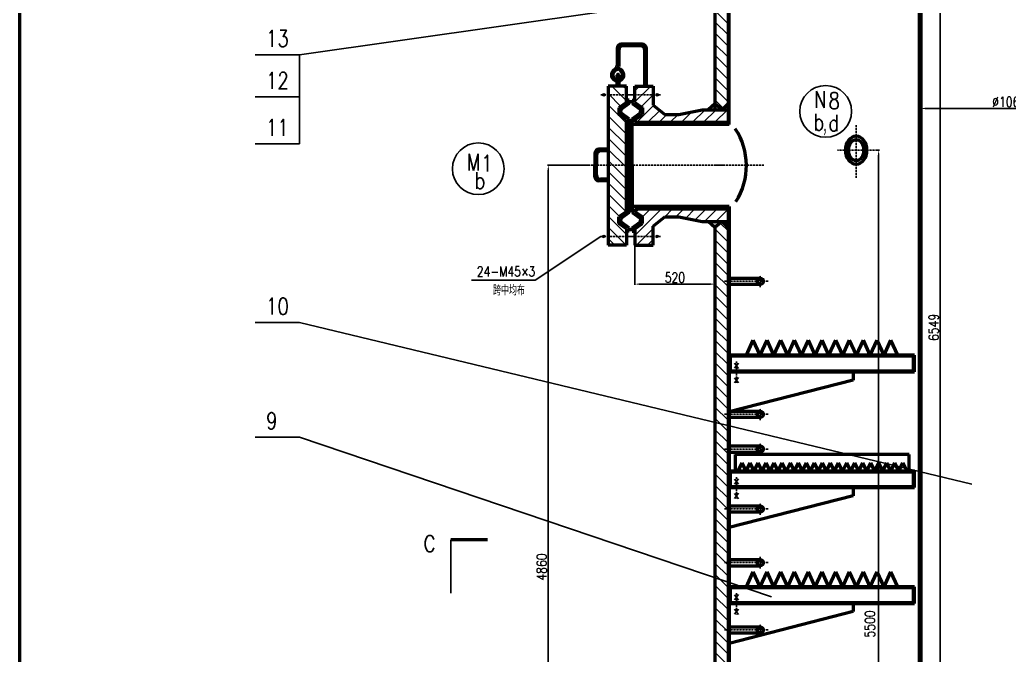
# Model space of a CAD drawing. Header units: millimetres. Extents: x -5045 to 12730, y -27160 to 3914.
# Drawn here: x -5045 to 937, y -17061 to -13220 of the extents above; entities that cross this region are included whole.
import ezdxf

# ---------------------------------------------------------------- set-up
doc = ezdxf.new("R2010")
doc.units = ezdxf.units.MM
doc.linetypes.add('ACAD_ISO10W100', pattern=[18, 12, -3, 0, -3])
doc.layers.add('中心线', color=1, linetype='ACAD_ISO10W100')
doc.layers.add('细实线', color=3, linetype='Continuous')
doc.layers.add('轮廓线', color=6, linetype='Continuous', lineweight=50)
doc.styles.add('100', font='txt.shx', dxfattribs={"width": 0.8, "height": 100, "bigfont": 'gbcbig.shx'})
doc.styles.get("Standard").update_dxf_attribs({"font": 'txt.shx', "width": 0.8, "height": 60, "bigfont": 'gbcbig.shx'})
doc.dimstyles.new('ISO-25', dxfattribs={"dimtxt": 2.5, "dimasz": 30, "dimexe": 5, "dimexo": 2, "dimgap": 10, "dimtad": 1, "dimdsep": 46, "dimtxsty": 'Standard', "dimcen": 2.5, "dimadec": 0, "dimazin": 0, "dimtfac": 1, "dimtmove": 0, "dimatfit": 3, "dimfxl": 0, "dimarcsym": 0})

# ---------------------------------------------------------------- blocks, each defined once
blk = doc.blocks.new('*D23')
at = {"layer": 'Defpoints', "color": 0}
for p in [(-1326.1, -14582.7), (-843.3, -14582.7), (-843.3, -14817.8)]:
    blk.add_point(p, dxfattribs=at)
at = {"layer": '细实线', "color": 0, "lineweight": -2}
for p, q in [((-1326.1, -14584.7), (-1326.1, -14822.8)), ((-843.3, -14584.7), (-843.3, -14822.8)), ((-1296.1, -14817.8), (-873.3, -14817.8))]:
    blk.add_line(p, q, dxfattribs=at)
at = {"layer": '细实线', "color": 0}
for points in [[(-1296.1, -14812.8), (-1296.1, -14822.8), (-1326.1, -14817.8)], [(-873.3, -14812.8), (-873.3, -14822.8), (-843.3, -14817.8)]]:
    blk.add_solid(points, dxfattribs=at)
at = {"layer": '细实线', "color": 0, "insert": (-1084.7, -14777.8), "char_height": 60, "attachment_point": 5}
blk.add_mtext('520', dxfattribs=at)
blk = doc.blocks.new('*D54')
at = {"layer": 'Defpoints', "color": 0}
for p in [(139.8, -14008), (147.2, -14008), (147.2, -19508)]:
    blk.add_point(p, dxfattribs=at)
at = {"layer": '细实线', "color": 0, "lineweight": -2}
for p, q in [((141.8, -14008), (152.2, -14008)), ((147.2, -19478), (147.2, -14038)), ((145.2, -19508), (142.2, -19508))]:
    blk.add_line(p, q, dxfattribs=at)
at = {"layer": '细实线', "color": 0}
for points in [[(142.2, -14038), (152.2, -14038), (147.2, -14008)], [(142.2, -19478), (152.2, -19478), (147.2, -19508)]]:
    blk.add_solid(points, dxfattribs=at)
at = {"layer": '细实线', "color": 0, "insert": (94.4, -16872.5), "char_height": 60, "attachment_point": 5, "rotation": 90}
blk.add_mtext('5500', dxfattribs=at)
blk = doc.blocks.new('*D70')
at = {"layer": 'Defpoints', "color": 0}
for p in [(852.6, -11805), (520.1, -18354), (852.6, -18354)]:
    blk.add_point(p, dxfattribs=at)
at = {"layer": '细实线', "color": 0, "lineweight": -2}
for p, q in [((850.6, -11805), (515.1, -11805)), ((520.1, -11835), (520.1, -18324)), ((850.6, -18354), (515.1, -18354))]:
    blk.add_line(p, q, dxfattribs=at)
at = {"layer": '细实线', "color": 0}
for points in [[(515.1, -11835), (525.1, -11835), (520.1, -11805)], [(515.1, -18324), (525.1, -18324), (520.1, -18354)]]:
    blk.add_solid(points, dxfattribs=at)
at = {"layer": '细实线', "color": 0, "insert": (480.1, -15079.5), "char_height": 60, "attachment_point": 5, "rotation": 90}
blk.add_mtext('6549', dxfattribs=at)
blk = doc.blocks.new('*D71')
at = {"layer": 'Defpoints', "color": 0}
for p in [(402.7, -13755.7), (1470.7, -13755.7), (1470.7, -13755.7)]:
    blk.add_point(p, dxfattribs=at)
at = {"layer": '细实线', "color": 0, "lineweight": -2}
for p, q in [((402.7, -13753.7), (402.7, -13750.7)), ((432.7, -13755.7), (1440.7, -13755.7)), ((1470.7, -13753.7), (1470.7, -13750.7))]:
    blk.add_line(p, q, dxfattribs=at)
at = {"layer": '细实线', "color": 0}
for points in [[(432.7, -13750.7), (432.7, -13760.7), (402.7, -13755.7)], [(1440.7, -13750.7), (1440.7, -13760.7), (1470.7, -13755.7)]]:
    blk.add_solid(points, dxfattribs=at)
at = {"layer": '细实线', "color": 0, "insert": (936.7, -13715.7), "char_height": 60, "attachment_point": 5}
blk.add_mtext('%%C1068', dxfattribs=at)
blk = doc.blocks.new('*D74')
at = {"layer": 'Defpoints', "color": 0}
for p in [(-1849.9, -14098), (-1598.5, -14098), (-466.7, -18958)]:
    blk.add_point(p, dxfattribs=at)
at = {"layer": '细实线', "color": 0, "lineweight": -2}
for p, q in [((-1600.5, -14098), (-1854.9, -14098)), ((-1849.9, -18928), (-1849.9, -14128)), ((-468.7, -18958), (-1854.9, -18958))]:
    blk.add_line(p, q, dxfattribs=at)
at = {"layer": '细实线', "color": 0}
for points in [[(-1854.9, -14128), (-1844.9, -14128), (-1849.9, -14098)], [(-1854.9, -18928), (-1844.9, -18928), (-1849.9, -18958)]]:
    blk.add_solid(points, dxfattribs=at)
at = {"layer": '细实线', "color": 0, "insert": (-1889.9, -16528), "char_height": 60, "attachment_point": 5, "rotation": 90}
blk.add_mtext('4860', dxfattribs=at)

msp = doc.modelspace()

# ---------------------------------------------------------------- hatches: boundary and pattern name
at = {"layer": '细实线'}
h = msp.add_hatch(dxfattribs=at)
h.set_pattern_fill('ANSI31', scale=15, angle=90, style=0)
h.set_pattern_definition([(135, (3730.025, -19757.98), (-33.67596, -33.67596), [])])
h.paths.add_polyline_path([(-763.253, -13085.538), (-799.586, -13049.98), (-843.25, -13085.538), (-843.25, -13727.565), (-799.586, -13763.123), (-763.253, -13727.565)])
h.paths.add_polyline_path([(-763.25, -11687.98), (-843.25, -11687.98), (-843.25, -12764.422), (-799.586, -12799.98), (-763.25, -12764.419)])
h.paths.add_polyline_path([(-763.25, -11387.98), (-843.25, -11387.98), (-843.25, -11687.98), (-763.25, -11687.98)])
h.paths.add_polyline_path([(-763.25, -11044.336), (-843.25, -11058.276), (-843.25, -11387.98), (-763.25, -11387.98)])
h = msp.add_hatch(dxfattribs=at)
h.set_pattern_fill('ANSI31', scale=15, angle=90, style=0)
h.set_pattern_definition([(135, (-843.25, -18957.98), (-33.67596, -33.67596), [])])
h.paths.add_polyline_path([(-1379.357, -13822.777), (-1423.084, -13792.273), (-1423.084, -13751.773), (-1377.758, -13720.153), (-1377.758, -13673.435), (-1487.823, -13673.435), (-1487.823, -14097.978), (-1379.357, -14097.978)])
h.paths.add_polyline_path([(-1379.357, -14097.978), (-1487.823, -14097.978), (-1487.823, -14529.465), (-1377.758, -14529.465), (-1377.758, -14482.748), (-1423.084, -14451.128), (-1423.084, -14410.628), (-1379.357, -14380.123)])
h.paths.add_polyline_path([(-1377.758, -14529.465), (-1487.823, -14529.465), (-1487.823, -14582.704), (-1377.758, -14582.704)])
h.paths.add_polyline_path([(-1377.758, -13620.196), (-1487.823, -13620.196), (-1487.823, -13673.435), (-1377.758, -13673.435)])
h = msp.add_hatch(dxfattribs=at)
h.set_pattern_fill('ANSI31', scale=15, style=0)
h.set_pattern_definition([(45, (-843.25, -18957.98), (-33.67596, 33.67596), [])])
h.paths.add_polyline_path([(-763.253, -13839.437), (-763.253, -13763.123), (-918.658, -13763.123), (-1060.358, -13792.022), (-1146.308, -13792.022), (-1215.997, -13736.294), (-1215.997, -13673.435), (-1326.061, -13673.435), (-1326.061, -13720.153), (-1280.736, -13751.773), (-1280.736, -13792.273), (-1324.463, -13822.777), (-1324.463, -13839.437)])
h.paths.add_polyline_path([(-763.253, -14439.778), (-763.253, -14363.464), (-1324.463, -14363.464), (-1324.463, -14380.123), (-1280.736, -14410.628), (-1280.736, -14451.128), (-1326.061, -14482.748), (-1326.061, -14529.465), (-1215.997, -14529.465), (-1215.997, -14466.606), (-1146.308, -14410.879), (-1060.358, -14410.879), (-918.658, -14439.778)])
h.paths.add_polyline_path([(-1215.997, -14582.704), (-1215.997, -14529.465), (-1326.061, -14529.465), (-1326.061, -14582.704)])
h.paths.add_polyline_path([(-1215.997, -13673.435), (-1215.997, -13620.196), (-1326.061, -13620.196), (-1326.061, -13673.435)])
for points in [[(-757.25, -14349.261), (-763.253, -14349.261), (-763.253, -15105.575), (-757.25, -15105.575)], [(-757.25, -15105.575), (-763.253, -15105.575), (-763.253, -16415.508), (-757.25, -16415.508)], [(-757.25, -16415.508), (-763.253, -16415.508), (-763.254, -18699.437), (-1324.462, -18699.437), (-1324.462, -18682.777), (-1280.735, -18652.273), (-1280.735, -18611.773), (-1326.061, -18580.153), (-1326.061, -18565.326), (-1343.25, -18565.326), (-1343.25, -18586.45), (-1293.425, -18621.209), (-1293.425, -18632.023), (-1293.425, -18642.836), (-1343.25, -18677.595), (-1343.25, -18713.64), (-757.25, -18713.64)]]:
    msp.add_hatch(color=7, dxfattribs=at).paths.add_polyline_path(points)
h = msp.add_hatch(dxfattribs=at)
h.set_pattern_fill('ANSI31', scale=15, angle=90, style=0)
h.set_pattern_definition([(135, (936.746, -20573.98), (-33.67596, -33.67596), [])])
h.paths.add_polyline_path([(-763.253, -14475.336), (-799.586, -14439.778), (-843.25, -14475.335), (-843.25, -18587.565), (-799.585, -18623.123), (-763.254, -18587.566)])
at = {"layer": '轮廓线'}
h = msp.add_hatch(color=7, dxfattribs=at)
h.paths.add_polyline_path([(-757.251, -13049.98), (-763.25, -13049.98), (-763.25, -13083.094), (-763.253, -13083.094), (-763.253, -13853.64), (-757.251, -13853.64)])
h.paths.add_polyline_path([(-763.253, -13839.437), (-1324.463, -13839.437), (-1324.463, -13822.777), (-1280.736, -13792.273), (-1280.736, -13751.773), (-1326.061, -13720.153), (-1326.061, -13705.326), (-1343.251, -13705.326), (-1343.251, -13726.45), (-1293.426, -13761.209), (-1293.426, -13772.023), (-1293.426, -13782.836), (-1343.251, -13817.595), (-1343.251, -13853.64), (-763.253, -13853.64)])
h = msp.add_hatch(color=7, dxfattribs=at)
h.paths.add_polyline_path([(-763.253, -14349.261), (-1343.251, -14349.261), (-1343.251, -14385.306), (-1293.426, -14420.065), (-1293.426, -14430.878), (-1293.426, -14441.691), (-1343.251, -14476.45), (-1343.251, -14497.574), (-1326.061, -14497.574), (-1326.061, -14482.748), (-1280.736, -14451.128), (-1280.736, -14410.628), (-1324.463, -14380.123), (-1324.463, -14363.464), (-763.253, -14363.464)])
h.paths.add_polyline_path([(-1360.569, -14101.45), (-1360.569, -14097.978), (-1379.357, -14097.978), (-1379.357, -14380.123), (-1423.084, -14410.628), (-1423.084, -14451.128), (-1377.758, -14482.748), (-1377.758, -14497.574), (-1360.569, -14497.574), (-1360.569, -14476.45), (-1410.394, -14441.691), (-1410.394, -14430.878), (-1410.394, -14420.065), (-1360.569, -14385.306)])
h.paths.add_polyline_path([(-1360.569, -13817.595), (-1410.394, -13782.836), (-1410.394, -13772.023), (-1410.394, -13761.209), (-1360.569, -13726.45), (-1360.569, -13705.326), (-1377.758, -13705.326), (-1377.758, -13720.153), (-1423.084, -13751.773), (-1423.084, -13792.273), (-1379.357, -13822.777), (-1379.357, -14097.978), (-1360.569, -14097.978)])
h = msp.add_hatch(color=7, dxfattribs=at)
h.paths.add_polyline_path([(-763.253, -13727.565), (-763.253, -13763.123), (-799.586, -13763.123)])
h.paths.add_polyline_path([(-843.251, -13727.565), (-799.586, -13763.123), (-882.584, -13763.123)])
h = msp.add_hatch(color=7, dxfattribs=at)
h.paths.add_polyline_path([(-763.253, -14475.336), (-763.253, -14439.778), (-799.586, -14439.778)])
h.paths.add_polyline_path([(-843.251, -14475.336), (-799.586, -14439.778), (-882.584, -14439.778)])

# ---------------------------------------------------------------- linework, layer by layer
at = {"layer": '中心线', "color": 7}
for p, q in [((-1531.453, -13673.435), (-1343.968, -13673.435)), ((-1172.366, -13673.435), (-1359.852, -13673.435)), ((11.748, -14175.9), (11.748, -13854.268)), ((139.838, -14007.978), (-100.477, -14007.978)), ((-547.371, -14097.978), (-1786.863, -14097.978)), ((-1531.453, -14529.465), (-1343.968, -14529.465)), ((-1172.366, -14529.465), (-1359.852, -14529.465)), ((-568.807, -14835.348), (-568.807, -14765.993)), ((-785.187, -14799.937), (-518.262, -14799.937)), ((-712.509, -15285.869), (-712.509, -15414.327)), ((-785.187, -15604.438), (-518.262, -15604.438)), ((-568.807, -15639.849), (-568.807, -15570.493)), ((-568.807, -15850.031), (-568.807, -15780.675)), ((-785.187, -15814.62), (-518.262, -15814.62)), ((-712.509, -15985.869), (-712.509, -16114.327)), ((-568.807, -16212.248), (-568.807, -16142.892)), ((-785.187, -16176.837), (-518.262, -16176.837)), ((-785.187, -16501.528), (-518.262, -16501.528)), ((-568.807, -16536.939), (-568.807, -16467.583)), ((-712.509, -16685.869), (-712.509, -16814.327)), ((-785.187, -16908.307), (-518.262, -16908.307)), ((-568.807, -16943.718), (-568.807, -16874.362))]:
    msp.add_line(p, q, dxfattribs=at)
at = {"layer": '细实线', "color": 7}
for p, q in [((-560.832, -13032.719), (-3354.112, -13430.646)), ((-3354.112, -13430.646), (-3622.747, -13430.646)), ((-3354.112, -13430.646), (-3354.112, -13968.865)), ((-3354.112, -13685.413), (-3622.747, -13685.413)), ((-1507.745, -13680.618), (-1520.338, -13664.789)), ((-1507.745, -13665.521), (-1520.338, -13681.35)), ((-1185.903, -13680.618), (-1198.496, -13664.789)), ((-1185.903, -13665.521), (-1198.496, -13681.35)), ((-3354.112, -13968.865), (-3622.747, -13968.865)), ((-1531.453, -14529.465), (-1930.089, -14793.573)), ((-1507.746, -14536.649), (-1520.34, -14520.82)), ((-1507.746, -14521.551), (-1520.34, -14537.38)), ((-1184.899, -14536.649), (-1197.493, -14520.82)), ((-1184.899, -14521.551), (-1197.493, -14537.38)), ((-1930.089, -14793.573), (-2313.685, -14793.573)), ((-3354.112, -15049.662), (-3622.747, -15049.662)), ((-3354.112, -15049.662), (710.553, -16027.946)), ((-725.103, -15326.347), (-699.915, -15294.689)), ((-725.103, -15296.151), (-699.915, -15327.809)), ((-725.103, -15413.978), (-699.915, -15382.32)), ((-725.103, -15383.782), (-699.915, -15415.44)), ((-3354.112, -15742.679), (-3622.747, -15742.679)), ((-499.703, -16708.279), (-3354.112, -15742.679)), ((-725.103, -16026.347), (-699.915, -15994.689)), ((-725.103, -15996.151), (-699.915, -16027.809)), ((-725.103, -16113.978), (-699.915, -16082.32)), ((-725.103, -16083.782), (-699.915, -16115.44)), ((-725.103, -16726.347), (-699.915, -16694.689)), ((-725.103, -16696.151), (-699.915, -16727.809)), ((-725.103, -16813.978), (-699.915, -16782.32)), ((-725.103, -16783.782), (-699.915, -16815.44))]:
    msp.add_line(p, q, dxfattribs=at)
for centre in [(-172.918, -13773.44), (-2273.074, -14120.45)]:
    msp.add_circle(centre, 156.4, dxfattribs=at)
at = {"layer": '轮廓线', "color": 7}
for p, q in [((-5045.153, -27159.717), (-5045.153, 3913.693)), ((392.746, -11829.98), (392.746, -18353.98)), ((402.746, -11829.98), (402.746, -18353.98)), ((-843.25, -13049.98), (-843.25, -13763.123)), ((-763.253, -13049.98), (-763.253, -13853.64)), ((-757.251, -13853.64), (-757.251, -13049.98)), ((-1434.293, -13392.33), (-1434.293, -13496.718)), ((-1281.407, -13367.33), (-1409.293, -13367.33)), ((-1291.407, -13377.33), (-1399.293, -13377.33)), ((-1256.407, -13620.196), (-1256.407, -13392.33)), ((-1424.293, -13402.33), (-1424.293, -13501.231)), ((-1266.407, -13620.196), (-1266.407, -13402.33)), ((-1433.73, -13620.196), (-1433.73, -13553.692)), ((-1423.557, -13553.692), (-1423.557, -13620.196)), ((-1377.758, -13620.196), (-1487.823, -13620.196)), ((-1487.823, -13620.196), (-1487.823, -14582.704)), ((-1377.758, -13720.153), (-1377.758, -13620.196)), ((-1326.061, -13620.196), (-1215.997, -13620.196)), ((-1326.061, -13720.153), (-1326.061, -13620.196)), ((-1215.997, -13620.196), (-1215.997, -13736.294)), ((-1377.758, -13720.153), (-1423.084, -13751.773)), ((-1423.084, -13751.773), (-1423.084, -13792.273)), ((-1360.569, -13726.45), (-1410.394, -13761.209)), ((-1360.569, -13705.326), (-1377.758, -13705.326)), ((-1360.569, -13726.45), (-1360.569, -13705.326)), ((-1343.251, -13726.45), (-1343.251, -13705.326)), ((-1343.251, -13705.326), (-1326.061, -13705.326)), ((-1343.251, -13726.45), (-1293.426, -13761.209)), ((-1326.061, -13720.153), (-1280.736, -13751.773)), ((-1280.736, -13751.773), (-1280.736, -13792.273)), ((-1215.997, -13736.294), (-1146.308, -13792.022)), ((-843.251, -13727.565), (-882.584, -13763.123)), ((-799.586, -13763.123), (-843.251, -13727.565)), ((-763.253, -13727.565), (-799.586, -13763.123)), ((-1379.357, -13822.777), (-1423.084, -13792.273)), ((-1410.394, -13761.209), (-1410.394, -13772.023)), ((-1410.394, -13782.836), (-1410.394, -13772.023)), ((-1360.569, -13817.595), (-1410.394, -13782.836)), ((-1360.569, -14101.45), (-1360.569, -13817.595)), ((-1343.251, -13817.595), (-1293.426, -13782.836)), ((-1343.251, -14101.45), (-1343.251, -13817.595)), ((-1324.463, -13822.777), (-1280.736, -13792.273)), ((-1293.426, -13761.209), (-1293.426, -13772.023)), ((-1293.426, -13782.836), (-1293.426, -13772.023)), ((-1146.308, -13792.022), (-1060.358, -13792.022)), ((-1060.358, -13792.022), (-918.658, -13763.123)), ((-918.658, -13763.123), (-763.253, -13763.123)), ((-1379.357, -13822.777), (-1379.357, -14380.123)), ((-757.251, -13853.64), (-1343.251, -13853.64)), ((-1324.463, -13822.777), (-1324.463, -13839.437)), ((-1324.463, -13839.437), (-763.253, -13839.437)), ((-1568.71, -14027.095), (-1568.71, -14097.978)), ((-1558.71, -14037.095), (-1558.71, -14097.978)), ((-1487.823, -14002.095), (-1543.71, -14002.095)), ((-1487.823, -14012.095), (-1533.71, -14012.095)), ((-1568.71, -14168.862), (-1568.71, -14097.978)), ((-1558.71, -14158.862), (-1558.71, -14097.978)), ((-1360.569, -14101.45), (-1360.569, -14385.306)), ((-1343.251, -14101.45), (-1343.251, -14385.306)), ((-1487.823, -14193.862), (-1543.71, -14193.862)), ((-1487.823, -14183.862), (-1533.71, -14183.862)), ((-757.251, -14349.261), (-1343.251, -14349.261)), ((-763.253, -14349.261), (-763.254, -18699.437)), ((-757.25, -14349.261), (-757.25, -18713.64)), ((-1379.357, -14380.123), (-1423.084, -14410.628)), ((-1423.084, -14451.128), (-1423.084, -14410.628)), ((-1360.569, -14385.306), (-1410.394, -14420.065)), ((-1343.251, -14385.306), (-1293.426, -14420.065)), ((-1324.463, -14380.123), (-1324.463, -14363.464)), ((-1324.463, -14363.464), (-763.253, -14363.464)), ((-1324.463, -14380.123), (-1280.736, -14410.628)), ((-1280.736, -14451.128), (-1280.736, -14410.628)), ((-1215.997, -14466.606), (-1146.308, -14410.879)), ((-1146.308, -14410.879), (-1060.358, -14410.879)), ((-1060.358, -14410.879), (-918.658, -14439.778)), ((-1377.758, -14482.748), (-1423.084, -14451.128)), ((-1410.394, -14420.065), (-1410.394, -14430.878)), ((-1410.394, -14441.691), (-1410.394, -14430.878)), ((-1360.569, -14476.45), (-1410.394, -14441.691)), ((-1343.251, -14476.45), (-1293.426, -14441.691)), ((-1326.061, -14482.748), (-1280.736, -14451.128)), ((-1293.426, -14420.065), (-1293.426, -14430.878)), ((-1293.426, -14441.691), (-1293.426, -14430.878)), ((-1215.997, -14582.704), (-1215.997, -14466.606)), ((-918.658, -14439.778), (-763.253, -14439.778)), ((-843.251, -14475.336), (-882.584, -14439.778)), ((-799.586, -14439.778), (-843.251, -14475.336)), ((-843.25, -14475.335), (-843.25, -18587.565)), ((-763.253, -14475.336), (-799.586, -14439.778)), ((-1377.758, -14482.748), (-1377.758, -14582.704)), ((-1360.569, -14497.574), (-1377.758, -14497.574)), ((-1360.569, -14476.45), (-1360.569, -14497.574)), ((-1343.251, -14476.45), (-1343.251, -14497.574)), ((-1343.251, -14497.574), (-1326.061, -14497.574)), ((-1326.061, -14482.748), (-1326.061, -14582.704)), ((-1377.758, -14582.704), (-1487.823, -14582.704)), ((-1326.061, -14582.704), (-1215.997, -14582.704)), ((-757.25, -14781.406), (-568.807, -14781.406)), ((-757.25, -14818.469), (-568.807, -14818.469)), ((-652.219, -15247.978), (-610.609, -15157.241)), ((-568.999, -15247.978), (-610.609, -15157.241)), ((-568.999, -15247.978), (-527.389, -15157.241)), ((-485.779, -15247.978), (-527.389, -15157.241)), ((-485.779, -15247.978), (-444.169, -15157.241)), ((-402.559, -15247.978), (-444.169, -15157.241)), ((-402.559, -15247.978), (-360.948, -15157.241)), ((-319.338, -15247.978), (-360.948, -15157.241)), ((-319.338, -15247.978), (-277.728, -15157.241)), ((-236.118, -15247.978), (-277.728, -15157.241)), ((-236.118, -15247.978), (-194.508, -15157.241)), ((-152.898, -15247.978), (-194.508, -15157.241)), ((-152.898, -15247.978), (-111.288, -15157.241)), ((-69.677, -15247.978), (-111.288, -15157.241)), ((-69.677, -15247.978), (-28.067, -15157.241)), ((13.543, -15247.978), (-28.067, -15157.241)), ((13.543, -15247.978), (55.153, -15157.241)), ((96.763, -15247.978), (55.153, -15157.241)), ((96.763, -15247.978), (138.373, -15157.241)), ((179.983, -15247.978), (138.373, -15157.241)), ((179.983, -15247.978), (221.594, -15157.241)), ((263.204, -15247.978), (221.594, -15157.241)), ((364.627, -15247.978), (-757.25, -15247.978)), ((-666.98, -15247.978), (-666.98, -15253.978)), ((278.734, -15247.978), (278.734, -15253.978)), ((364.627, -15347.978), (364.627, -15247.978)), ((358.627, -15253.978), (-751.25, -15253.978)), ((-751.25, -15253.978), (-751.25, -15341.978)), ((358.627, -15341.978), (358.627, -15253.978)), ((-757.25, -15347.978), (-7.25, -15347.978)), ((-751.25, -15341.978), (358.627, -15341.978)), ((-666.98, -15341.978), (-666.98, -15347.978)), ((-7.25, -15347.978), (-7.25, -15397.978)), ((-7.25, -15347.978), (364.627, -15347.978)), ((278.734, -15341.978), (278.734, -15347.978)), ((-7.25, -15397.978), (-757.25, -15589.912)), ((-757.25, -15585.906), (-568.807, -15585.906)), ((-757.25, -15622.969), (-568.807, -15622.969)), ((-757.25, -15796.089), (-568.807, -15796.089)), ((-757.25, -15833.152), (-568.807, -15833.152)), ((332.713, -15847.978), (-719.355, -15847.978)), ((-719.355, -15847.978), (-719.355, -15947.978)), ((332.713, -15947.978), (332.713, -15847.978)), ((-702.62, -15947.978), (-678.299, -15899.032)), ((-653.979, -15947.978), (-678.299, -15899.032)), ((-653.979, -15947.978), (-629.658, -15899.032)), ((-605.338, -15947.978), (-629.658, -15899.032)), ((-605.338, -15947.978), (-581.017, -15899.032)), ((-556.697, -15947.978), (-581.017, -15899.032)), ((-556.697, -15947.978), (-532.376, -15899.032)), ((-508.055, -15947.978), (-532.376, -15899.032)), ((-508.055, -15947.978), (-483.735, -15899.032)), ((-459.414, -15947.978), (-483.735, -15899.032)), ((-459.414, -15947.978), (-435.094, -15899.032)), ((-410.773, -15947.978), (-435.094, -15899.032)), ((-410.773, -15947.978), (-386.452, -15899.032)), ((-362.132, -15947.978), (-386.452, -15899.032)), ((-362.132, -15947.978), (-337.811, -15899.032)), ((-313.491, -15947.978), (-337.811, -15899.032)), ((-313.491, -15947.978), (-289.17, -15899.032)), ((-264.849, -15947.978), (-289.17, -15899.032)), ((-264.849, -15947.978), (-240.529, -15899.032)), ((-216.208, -15947.978), (-240.529, -15899.032)), ((-216.208, -15947.978), (-191.888, -15899.032)), ((-167.567, -15947.978), (-191.888, -15899.032)), ((-167.567, -15947.978), (-143.247, -15899.032)), ((-118.926, -15947.978), (-143.247, -15899.032)), ((-118.926, -15947.978), (-94.605, -15899.032)), ((-70.285, -15947.978), (-94.605, -15899.032)), ((-70.285, -15947.978), (-45.964, -15899.032)), ((-21.644, -15947.978), (-45.964, -15899.032)), ((-21.644, -15947.978), (2.677, -15899.032)), ((26.998, -15947.978), (2.677, -15899.032)), ((26.998, -15947.978), (51.318, -15899.032)), ((75.639, -15947.978), (51.318, -15899.032)), ((75.639, -15947.978), (99.959, -15899.032)), ((124.28, -15947.978), (99.959, -15899.032)), ((124.28, -15947.978), (148.601, -15899.032)), ((172.921, -15947.978), (148.601, -15899.032)), ((172.921, -15947.978), (197.242, -15899.032)), ((221.562, -15947.978), (197.242, -15899.032)), ((221.562, -15947.978), (245.883, -15899.032)), ((270.203, -15947.978), (245.883, -15899.032)), ((270.203, -15947.978), (294.524, -15899.032)), ((318.845, -15947.978), (294.524, -15899.032)), ((364.627, -15947.978), (-757.25, -15947.978)), ((358.627, -15953.978), (-751.25, -15953.978)), ((-751.25, -15953.978), (-751.25, -16041.978)), ((-666.98, -15947.978), (-666.98, -15953.978)), ((278.734, -15947.978), (278.734, -15953.978)), ((358.627, -16041.978), (358.627, -15953.978)), ((364.627, -16047.978), (364.627, -15947.978)), ((-757.25, -16047.978), (-7.25, -16047.978)), ((-751.25, -16041.978), (358.627, -16041.978)), ((-666.98, -16041.978), (-666.98, -16047.978)), ((-7.25, -16047.978), (-7.25, -16097.978)), ((-7.25, -16047.978), (364.627, -16047.978)), ((278.734, -16041.978), (278.734, -16047.978)), ((-7.25, -16097.978), (-757.25, -16289.912)), ((-757.25, -16158.306), (-568.807, -16158.306)), ((-757.25, -16195.369), (-568.807, -16195.369)), ((-2217.147, -16363.237), (-2438.819, -16363.237)), ((-757.25, -16482.997), (-568.807, -16482.997)), ((-757.25, -16520.06), (-568.807, -16520.06)), ((-652.219, -16647.978), (-610.609, -16557.241)), ((-568.999, -16647.978), (-610.609, -16557.241)), ((-568.999, -16647.978), (-527.389, -16557.241)), ((-485.779, -16647.978), (-527.389, -16557.241)), ((-485.779, -16647.978), (-444.169, -16557.241)), ((-402.559, -16647.978), (-444.169, -16557.241)), ((-402.559, -16647.978), (-360.948, -16557.241)), ((-319.338, -16647.978), (-360.948, -16557.241)), ((-319.338, -16647.978), (-277.728, -16557.241)), ((-236.118, -16647.978), (-277.728, -16557.241)), ((-236.118, -16647.978), (-194.508, -16557.241)), ((-152.898, -16647.978), (-194.508, -16557.241)), ((-152.898, -16647.978), (-111.288, -16557.241)), ((-69.677, -16647.978), (-111.288, -16557.241)), ((-69.677, -16647.978), (-28.067, -16557.241)), ((13.543, -16647.978), (-28.067, -16557.241)), ((13.543, -16647.978), (55.153, -16557.241)), ((96.763, -16647.978), (55.153, -16557.241)), ((96.763, -16647.978), (138.373, -16557.241)), ((179.983, -16647.978), (138.373, -16557.241)), ((179.983, -16647.978), (221.594, -16557.241)), ((263.204, -16647.978), (221.594, -16557.241)), ((364.627, -16647.978), (-757.25, -16647.978)), ((-751.25, -16653.978), (-751.25, -16741.978)), ((358.627, -16653.978), (-751.25, -16653.978)), ((-666.98, -16647.978), (-666.98, -16653.978)), ((278.734, -16647.978), (278.734, -16653.978)), ((358.627, -16741.978), (358.627, -16653.978)), ((364.627, -16747.978), (364.627, -16647.978)), ((-757.25, -16747.978), (-7.25, -16747.978)), ((-751.25, -16741.978), (358.627, -16741.978)), ((-666.98, -16741.978), (-666.98, -16747.978)), ((-7.25, -16747.978), (364.627, -16747.978)), ((-7.25, -16747.978), (-7.25, -16797.978)), ((278.734, -16741.978), (278.734, -16747.978)), ((-7.25, -16797.978), (-757.25, -16989.912)), ((-757.25, -16889.776), (-568.807, -16889.776)), ((-757.25, -16926.839), (-568.807, -16926.839))]:
    msp.add_line(p, q, dxfattribs=at)
for centre in [(-568.807, -14799.937), (-568.807, -15604.438), (-568.807, -15814.62), (-568.807, -16176.837), (-568.807, -16501.528), (-568.807, -16908.307)]:
    msp.add_circle(centre, 18.532, dxfattribs=at)
for centre, radius, start, end in [((-1409.293, -13392.33), 25, 90, 180), ((-1399.293, -13402.33), 25, 90, 180), ((-1291.407, -13402.33), 25, 0, 90), ((-1281.407, -13392.33), 25, 0, 90), ((-1430.73, -13552.591), 37.751, 117.0754684, 265.442246), ((-1459.293, -13496.718), 25, 297.0789857, 0), ((-1449.293, -13501.231), 25, 289.8743052, 0), ((-1430.727, -13552.591), 29.612, 109.8743052, 264.1810799), ((-1428.643, -13555.919), 5.552, 23.6396159, 156.3603841), ((-1430.73, -13552.591), 37.751, 280.9530871, 53.7198352), ((-1430.727, -13552.591), 29.612, 284.0135712, 56.337615), ((-1411.481, -13524.919), 4.144, 41.7735753, 226.8849956), ((-1057.662, -14101.45), 405.589, 327.5517294, 33.4292383), ((-1543.71, -14027.095), 25, 90, 180), ((-1533.71, -14037.095), 25, 90, 180), ((-1543.71, -14168.862), 25, 180, 270), ((-1533.71, -14158.862), 25, 180, 270)]:
    msp.add_arc(centre, radius, start, end, dxfattribs=at)
for major_axis, ratio in [((0, 86.02), 0.73369505), ((0, 62.946), 0.72872385)]:
    msp.add_ellipse((11.748, -14007.978), major_axis=major_axis, ratio=ratio, dxfattribs=at)

# ---------------------------------------------------------------- texts
at = {"layer": '细实线', "color": 7, "style": '100', "width": 0.8}
for s, p in [('13', (-3556.145, -13382.326)), ('12', (-3556.145, -13637.093)), ('N', (-242.721, -13751.498)), ('8', (-155.762, -13758.545)), ('b', (-246.246, -13887.923)), ('d', (-156.937, -13893.796)), ('11', (-3556.145, -13920.545)), ('，', (-192.191, -13914.939)), ('M', (-2342.877, -14130.393)), ('1', (-2255.918, -14137.44)), ('b', (-2294.69, -14240.806)), ('10', (-3556.145, -15001.342)), ('9', (-3556.145, -15694.36)), ('C', (-2603.622, -16436.975))]:
    msp.add_text(s, height=100, dxfattribs=at).set_placement(p)
at = {"layer": '细实线', "color": 7, "width": 0.8}
for s, p in [('24-M45×3', (-2282.28, -14771.15)), ('跨中均布', (-2183.577, -14885.507))]:
    msp.add_text(s, height=60, dxfattribs=at).set_placement(p)

# ---------------------------------------------------------------- dimensions: what is measured, and where the dimension line sits
at = {"layer": '细实线', "color": 7}
dim = msp.add_linear_dim(base=(520.149, -18353.98), p1=(852.589, -11804.98), p2=(852.589, -18353.98), angle=90, dimstyle='ISO-25', dxfattribs=at)
dim.commit()
dim.dimension.update_dxf_attribs({"geometry": '*D70', "text_midpoint": (480.149, -15079.48)})
for base, p1, p2, text, picture, middle in [((1470.746, -13755.673), (402.746, -13755.673), (1470.746, -13755.673), '%%C1068', '*D71', (936.746, -13715.673)), ((-843.25, -14817.764), (-1326.061, -14582.704), (-843.25, -14582.704), '520', '*D23', (-1084.656, -14777.764))]:
    dim = msp.add_linear_dim(base=base, p1=p1, p2=p2, text=text, dimstyle='ISO-25', dxfattribs=at)
    dim.commit()
    dim.dimension.update_dxf_attribs({"geometry": picture, "text_midpoint": middle})
dim = msp.add_linear_dim(base=(147.194, -14007.978), p1=(147.194, -19507.978), p2=(139.838, -14007.978), angle=90, dimstyle='ISO-25', override={"dimtmove": 1}, dxfattribs=at)
dim.commit()
dim.dimension.update_dxf_attribs({"geometry": '*D54', "text_midpoint": (134.434, -16872.504), "dimtype": 160})
dim = msp.add_linear_dim(base=(-1849.873, -14097.978), p1=(-466.747, -18957.978), p2=(-1598.545, -14097.978), angle=90, dimstyle='ISO-25', override={"dimtmove": 1}, dxfattribs=at)
dim.commit()
dim.dimension.update_dxf_attribs({"geometry": '*D74', "text_midpoint": (-1889.873, -16527.978)})

# ---------------------------------------------------------------- leaders
msp.add_leader([(-2438.819, -16686.804), (-2438.819, -16363.237)], dimstyle='ISO-25', override={"dimgap": 10, "dimtad": 0}, dxfattribs=at)

doc.saveas('drawing.dxf')
